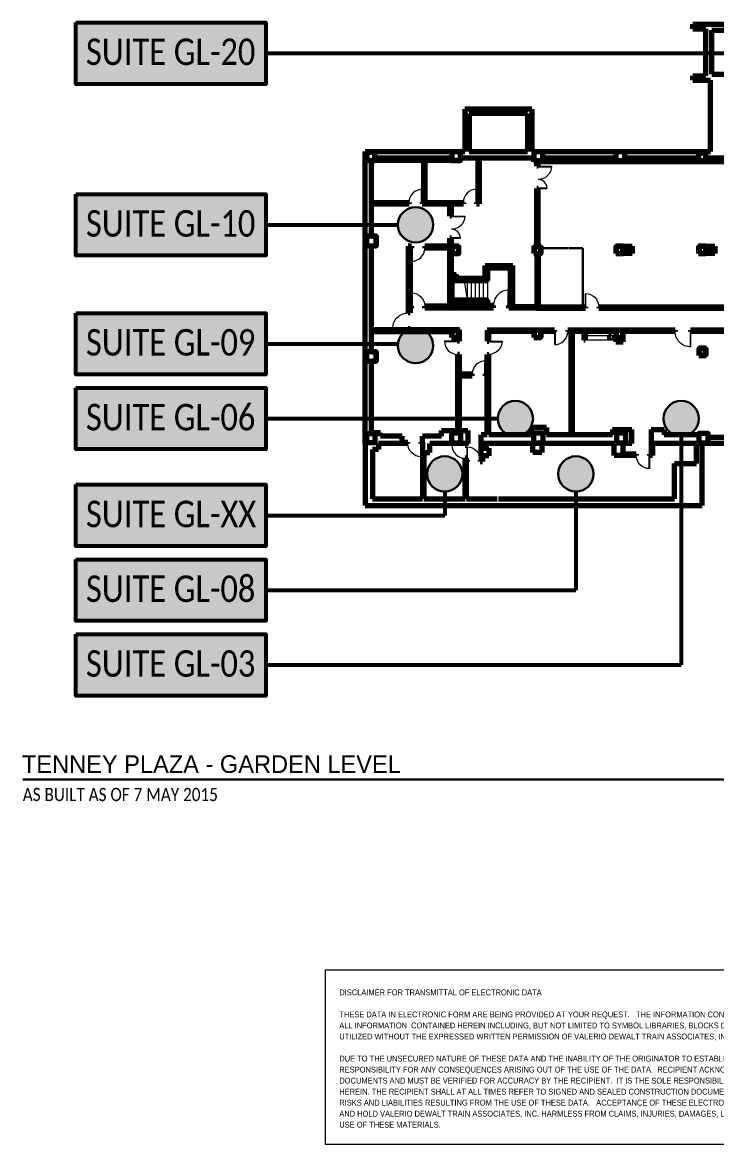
# Model space of a CAD drawing. Header units: inches. Extents: x -3764 to 49, y -1005 to 2265.
# Drawn here: x -3764 to -1878, y -1005 to 2048 of the extents above; entities that cross this region are included whole.
import ezdxf
from ezdxf.enums import TextEntityAlignment as Align

# ---------------------------------------------------------------- set-up
doc = ezdxf.new("R2010")
doc.units = ezdxf.units.IN
doc.header["$MEASUREMENT"] = 0
doc.linetypes.add('DASHEDX2', pattern=[1.5, 1, -0.5])
for name, color, linetype, lineweight in [('A-ANNO-NOTE', 4, 'Continuous', 30), ('A-ANNO-TITLE', 4, 'Continuous', 30), ('A-COLS', 2, 'Continuous', 70), ('A-DOOR', 1, 'Continuous', 13), ('A-FLOR-PFIX', 3, 'Continuous', 13), ('A-FLOR-STRS', 2, 'Continuous', 13), ('A-FLOR-WDWK', 7, 'Continuous', 13), ('A-GLAZ', 2, 'Continuous', 0), ('A-WALL-FULL', 6, 'Continuous', 70), ('A-WALL-PRHT', 3, 'Continuous', 30)]:
    doc.layers.add(name, color=color, linetype=linetype, lineweight=lineweight)
doc.styles.add("96 (1 8    1'-0 )", font='WORKING.shx', dxfattribs={"width": 0.833333, "height": 9})
doc.styles.add('Style-Gill Sans MT', font='GIL_____.TTF')
doc.styles.add('Style-WORKING', font='WORKING.shx')

# ---------------------------------------------------------------- blocks, each defined once
blk = doc.blocks.new('A$C65DC22AF')
at = {"layer": 'A-DOOR', "linetype": 'Continuous', "ltscale": 0.03175}
for p, q in [((-0.047625, 0), (-0.047625, 1.143)), ((0, 0.1905), (0, 1.143)), ((0, 0), (-0.047625, 0)), ((0, 0.1905), (0, 0))]:
    blk.add_line(p, q, dxfattribs=at)
blk.add_arc((0, 0), 1.143, 90, 180, dxfattribs=at)
blk = doc.blocks.new('A$C6B8158C3')
at = {"layer": 'A-DOOR', "linetype": 'Continuous', "ltscale": 0.03175}
for p, q in [((-0.048, 0), (-0.048, 1.333)), ((0, 0.191), (0, 1.333)), ((0, 0), (-0.048, 0)), ((0, 0.191), (0, 0))]:
    blk.add_line(p, q, dxfattribs=at)
blk.add_arc((-0.008, 0.008), 1.326, 89.65595, 180.34405, dxfattribs=at)
blk = doc.blocks.new('A$C77836722')
at = {"layer": 'A-DOOR', "linetype": 'Continuous', "ltscale": 0.03175}
for p, q in [((0, 0.047625), (0.762, 0.047625)), ((0, 0), (0, 0.047625)), ((0.1905, 0), (0, 0)), ((0.1905, 0), (0.762, 0))]:
    blk.add_line(p, q, dxfattribs=at)
at = {"layer": 'A-DOOR'}
blk.add_arc((0, 0), 0.762, 0, 90, dxfattribs=at)
blk = doc.blocks.new('A$C65DC22AF_1')
at = {"color": 0, "linetype": 'ByBlock', "lineweight": -2, "ltscale": 0.03175}
for p, q in [((-0.047625, 0), (-0.047625, 1.143)), ((0, 0.1905), (0, 1.143)), ((0, 0), (-0.047625, 0)), ((0, 0.1905), (0, 0))]:
    blk.add_line(p, q, dxfattribs=at)
blk.add_arc((0, 0), 1.143, 90, 180, dxfattribs=at)

msp = doc.modelspace()

# ---------------------------------------------------------------- hatches: boundary and pattern name
at = {"layer": 'A-ANNO-NOTE', "lineweight": 53}
for points in [[(-3618, 1880.5), (-3618, 2048), (-3101.9, 2048), (-3101.9, 1880.5)], [(-3618, 1413.5), (-3618, 1581), (-3101.9, 1581), (-3101.9, 1413.5)], [(-3618, 1089.9), (-3618, 1257.4), (-3101.9, 1257.4), (-3101.9, 1089.9)], [(-3618, 886.5), (-3618, 1053.9), (-3101.9, 1053.9), (-3101.9, 886.5)], [(-3618, 623), (-3618, 790.5), (-3101.9, 790.5), (-3101.9, 623)], [(-3618, 419.5), (-3618, 587), (-3101.9, 587), (-3101.9, 419.5)], [(-3618, 216), (-3618, 383.5), (-3101.9, 383.5), (-3101.9, 216)]]:
    msp.add_hatch(color=251, dxfattribs=at).paths.add_polyline_path(points)
at = {"layer": 'A-ANNO-NOTE'}
h = msp.add_hatch(color=251, dxfattribs=at)
edge = h.paths.add_edge_path()
edge.add_arc((-2694.1, 1497.3), 48, 0, 360)
h = msp.add_hatch(color=251, dxfattribs=at)
edge = h.paths.add_edge_path()
edge.add_arc((-2694.1, 1168.5), 48, 0, 360)
h = msp.add_hatch(color=251, dxfattribs=at)
edge = h.paths.add_edge_path()
edge.add_arc((-2422.6, 970.2), 48, 0, 360)
h = msp.add_hatch(color=251, dxfattribs=at)
edge = h.paths.add_edge_path()
edge.add_arc((-1971.6, 970.2), 48, 0, 360)
h = msp.add_hatch(color=251, dxfattribs=at)
edge = h.paths.add_edge_path()
edge.add_arc((-2614.8, 819.5), 48, 0, 360)
h = msp.add_hatch(color=251, dxfattribs=at)
edge = h.paths.add_edge_path()
edge.add_arc((-2258, 819.5), 48, 0, 360)

# ---------------------------------------------------------------- linework, layer by layer
at = {"layer": 'A-ANNO-NOTE', "lineweight": 53}
for p, q in [((-3101.9, 1964.3), (-1826.8, 1964.3)), ((-3101.9, 1497.3), (-2742.1, 1497.3)), ((-3101.9, 1173.7), (-2741.9, 1173.7)), ((-3101.9, 970.2), (-2470.6, 970.2)), ((-1971.6, 922.2), (-1971.6, 299.7)), ((-2614.8, 771.5), (-2614.8, 706.7)), ((-2258, 771.5), (-2258, 503.2)), ((-3101.9, 706.7), (-2614.8, 706.7)), ((-3101.9, 503.2), (-2258, 503.2)), ((-3101.9, 299.7), (-1971.6, 299.7))]:
    msp.add_line(p, q, dxfattribs=at)
at = {"layer": 'A-ANNO-NOTE', "lineweight": 53, "flags": 128}
for points in [[(-3618, 2048), (-3101.9, 2048), (-3101.9, 1880.5), (-3618, 1880.5), (-3618, 2048)], [(-3618, 1581), (-3101.9, 1581), (-3101.9, 1413.5), (-3618, 1413.5), (-3618, 1581)], [(-3618, 1257.4), (-3101.9, 1257.4), (-3101.9, 1089.9), (-3618, 1089.9), (-3618, 1257.4)], [(-3618, 1053.9), (-3101.9, 1053.9), (-3101.9, 886.5), (-3618, 886.5), (-3618, 1053.9)], [(-3618, 790.5), (-3101.9, 790.5), (-3101.9, 623), (-3618, 623), (-3618, 790.5)], [(-3618, 587), (-3101.9, 587), (-3101.9, 419.5), (-3618, 419.5), (-3618, 587)], [(-3618, 383.5), (-3101.9, 383.5), (-3101.9, 216), (-3618, 216), (-3618, 383.5)]]:
    msp.add_lwpolyline(points, close=True, dxfattribs=at)
at = {"layer": 'A-ANNO-NOTE'}
for centre in [(-2694.1, 1497.3), (-2694.1, 1168.5), (-2422.6, 970.2), (-1971.6, 970.2), (-2614.8, 819.5), (-2258, 819.5)]:
    msp.add_circle(centre, 48, dxfattribs=at)
at = {"layer": 'A-ANNO-NOTE', "lineweight": 13, "ltscale": 48}
msp.add_3dface([(-2938.9, -529.7), (-917.3, -529.7), (-917.3, -1005.2), (-2938.9, -1005.2)], dxfattribs=at)
at = {"layer": 'A-ANNO-TITLE', "color": 4, "linetype": 'Continuous', "lineweight": 30}
msp.add_line((-3762.4, -11.8), (-417.1, -11.8), dxfattribs=at)
at = {"layer": 'A-COLS', "flags": 128}
for points in [[(-2826.9, 1671.9), (-2804.9, 1671.9), (-2804.9, 1693.9), (-2826.9, 1693.9), (-2826.9, 1671.9)], [(-2595.9, 1672), (-2571.9, 1672), (-2571.9, 1696), (-2595.9, 1696), (-2595.9, 1672)], [(-2372, 1671.8), (-2348, 1671.8), (-2348, 1695.8), (-2372, 1695.8), (-2372, 1671.8)], [(-2149.1, 1672.2), (-2125.1, 1672.2), (-2125.1, 1696.2), (-2149.1, 1696.2), (-2149.1, 1672.2)], [(-1924.2, 1672.4), (-1904.2, 1672.4), (-1904.2, 1692.4), (-1924.2, 1692.4), (-1924.2, 1672.4)], [(-2827.3, 1440.2), (-2801.3, 1440.2), (-2801.3, 1466.2), (-2827.3, 1466.2), (-2827.3, 1440.2)], [(-2594.7, 1419), (-2576.7, 1419), (-2576.7, 1437), (-2594.7, 1437), (-2594.7, 1419)], [(-2371.2, 1418.9), (-2353.2, 1418.9), (-2353.2, 1436.9), (-2371.2, 1436.9), (-2371.2, 1418.9)], [(-2148, 1420.5), (-2130, 1420.5), (-2130, 1438.5), (-2148, 1438.5), (-2148, 1420.5)], [(-1922.9, 1420.4), (-1904.9, 1420.4), (-1904.9, 1438.4), (-1922.9, 1438.4), (-1922.9, 1420.4)], [(-2595.1, 1191.9), (-2577.1, 1191.9), (-2577.1, 1209.9), (-2595.1, 1209.9), (-2595.1, 1191.9)], [(-2371.2, 1191.7), (-2353.2, 1191.7), (-2353.2, 1209.7), (-2371.2, 1209.7), (-2371.2, 1191.7)], [(-2148.4, 1191.9), (-2130.4, 1191.9), (-2130.4, 1209.9), (-2148.4, 1209.9), (-2148.4, 1191.9)], [(-1923, 1142.8), (-1905, 1142.8), (-1905, 1160.8), (-1923, 1160.8), (-1923, 1142.8)], [(-2827.5, 1126.1), (-2801.5, 1126.1), (-2801.5, 1152.1), (-2827.5, 1152.1), (-2827.5, 1126.1)], [(-2827.7, 905), (-2803.7, 905), (-2803.7, 929), (-2827.7, 929), (-2827.7, 905)], [(-2596.6, 904), (-2570.6, 904), (-2570.6, 930), (-2596.6, 930), (-2596.6, 904)], [(-2373.2, 904), (-2347.2, 904), (-2347.2, 930), (-2373.2, 930), (-2373.2, 904)], [(-2147.9, 904), (-2121.9, 904), (-2121.9, 930), (-2147.9, 930), (-2147.9, 904)], [(-1923.7, 903.8), (-1897.7, 903.8), (-1897.7, 929.8), (-1923.7, 929.8), (-1923.7, 903.8)]]:
    msp.add_lwpolyline(points, close=True, dxfattribs=at)
at = {"layer": 'A-COLS'}
for centre in [(-2588.2, 1357.9), (-2588.2, 1279.9)]:
    msp.add_circle(centre, 2.25, dxfattribs=at)
at = {"layer": 'A-FLOR-PFIX'}
for p, q in [((-2172.3, 1194.8), (-2172.3, 1188.8)), ((-2170, 1193.3), (-2171.3, 1188.8)), ((-2170.4, 1194.9), (-2171, 1195.5)), ((-2170.3, 1196.8), (-2165.5, 1196.8)), ((-2169, 1193.7), (-2159.8, 1187.9)), ((-2168.8, 1194.4), (-2164.6, 1195.2)), ((-2168.3, 1197.8), (-2168.3, 1197.3)), ((-2162.3, 1197.8), (-2168.3, 1197.8)), ((-2165.8, 1197.3), (-2168.3, 1197.3)), ((-2163.7, 1193.3), (-2165.5, 1196.8)), ((-2162.3, 1197.3), (-2164.8, 1197.3)), ((-2163, 1193.6), (-2164.8, 1197.2)), ((-2164.6, 1196.8), (-2160.3, 1196.8)), ((-2163.9, 1195.3), (-2160.7, 1195.9)), ((-2162.3, 1197.8), (-2162.3, 1197.3)), ((-2158.3, 1194.8), (-2158.3, 1188.8)), ((-2170.3, 1186.8), (-2160.3, 1186.8))]:
    msp.add_line(p, q, dxfattribs=at)
for centre, radius in [((-2169.8, 1194.2), 0.692), ((-2165.3, 1197.3), 0.5)]:
    msp.add_circle(centre, radius, dxfattribs=at)
for centre, radius, start, end in [((-2170.3, 1194.8), 2, 90, 180), ((-2163.3, 1193.4), 0.427, 178.8242, 55.7916), ((-2163.5, 1193.7), 0.504, 249.1682, 345.4476), ((-2160.3, 1194.8), 2, 0, 90), ((-2170.3, 1188.8), 2, 180, 270), ((-2160.3, 1188.8), 2, 270, 0)]:
    msp.add_arc(centre, radius, start, end, dxfattribs=at)
at = {"layer": 'A-FLOR-STRS', "lineweight": 13}
msp.add_line((-2551.5, 1284.2), (-2562, 1349.5), dxfattribs=at)
at = {"layer": 'A-FLOR-STRS'}
for p, q in [((-2496.5, 1344.4), (-2561.1, 1344.4)), ((-2553.9, 1344.4), (-2553.9, 1345.9)), ((-2542.9, 1344.4), (-2542.9, 1345.9)), ((-2531.9, 1344.4), (-2531.9, 1345.9)), ((-2520.9, 1344.4), (-2520.9, 1345.9)), ((-2509.9, 1344.4), (-2509.9, 1345.9)), ((-2498.9, 1344.4), (-2498.9, 1345.9)), ((-2495, 1354.9), (-2498, 1354.9)), ((-2496.5, 1353.4), (-2498, 1353.4)), ((-2496.5, 1353.4), (-2496.5, 1344.4)), ((-2495, 1354.9), (-2495, 1342.9)), ((-2495, 1342.9), (-2560.8, 1342.9)), ((-2553.9, 1342.9), (-2553.9, 1299.1)), ((-2542.9, 1342.9), (-2542.9, 1294.9)), ((-2531.9, 1342.9), (-2531.9, 1294.9)), ((-2520.9, 1342.9), (-2520.9, 1294.9)), ((-2509.9, 1342.9), (-2509.9, 1294.9)), ((-2498.9, 1342.9), (-2498.9, 1294.9)), ((-2495, 1294.9), (-2553.2, 1294.9)), ((-2496.5, 1293.4), (-2552.9, 1293.4)), ((-2542.9, 1293.4), (-2542.9, 1291.9)), ((-2531.9, 1293.4), (-2531.9, 1291.9)), ((-2520.9, 1293.4), (-2520.9, 1291.9)), ((-2509.9, 1293.4), (-2509.9, 1291.9)), ((-2498.9, 1293.4), (-2498.9, 1291.9)), ((-2496.5, 1284.4), (-2498, 1284.4)), ((-2495, 1282.9), (-2498, 1282.9)), ((-2496.5, 1284.4), (-2496.5, 1293.4)), ((-2495, 1282.9), (-2495, 1294.9))]:
    msp.add_line(p, q, dxfattribs=at)
at = {"layer": 'A-FLOR-WDWK', "linetype": 'DASHEDX2'}
msp.add_line((-2149, 1195.4), (-2232.4, 1195.4), dxfattribs=at)
at = {"layer": 'A-FLOR-WDWK'}
msp.add_line((-2149, 1183.4), (-2232.4, 1183.4), dxfattribs=at)
at = {"layer": 'A-GLAZ'}
for p, q in [((-2270, 1211), (-2270, 1207.4)), ((-2270, 1209.2), (-2256, 1209.2)), ((-2256, 1211), (-2256, 1207.4)), ((-2028, 1211), (-2028, 1207.4)), ((-1992, 1209.2), (-2028, 1209.2)), ((-1992, 1211), (-1992, 1207.4))]:
    msp.add_line(p, q, dxfattribs=at)
msp.add_point((-2270, 1211), dxfattribs=at)
at = {"layer": 'A-WALL-FULL'}
for p, q in [((-1940, 2043), (-1776, 2043)), ((-1940, 2031), (-1940, 2043)), ((-1940, 2031), (-1904, 2031)), ((-1904, 1903), (-1904, 2031)), ((-1888, 2027), (-1776, 2027)), ((-1888, 1907), (-1888, 2027)), ((-1940, 1891), (-1940, 1903)), ((-1940, 1903), (-1904, 1903)), ((-1888, 1907), (-1781, 1907)), ((-1940, 1891), (-1892, 1891)), ((-1892, 1697), (-1892, 1891)), ((-2378, 1812), (-2560, 1812)), ((-2560, 1812), (-2560, 1697)), ((-2378, 1812), (-2378, 1697)), ((-2390, 1800), (-2548, 1800)), ((-2548, 1800), (-2548, 1697)), ((-2390, 1800), (-2390, 1697)), ((-2831, 902), (-2831, 1697)), ((-2831, 1697), (-2560, 1697)), ((-2804.9, 1680), (-2596, 1680)), ((-2804.9, 1675.6), (-2804.9, 1680)), ((-2596, 1672), (-2596, 1680)), ((-2571.9, 1680), (-2372, 1680)), ((-2571.9, 1680), (-2571.9, 1672)), ((-2548, 1697), (-2390, 1697)), ((-2524.2, 1558.2), (-2524.2, 1680)), ((-2520.6, 1554.6), (-2520.6, 1680)), ((-2378, 1697), (-1892, 1697)), ((-2372, 1668.4), (-2372, 1680)), ((-2348, 1680), (-2149, 1680)), ((-2149, 1680), (-2149, 1672)), ((-2125.1, 1680), (-1924, 1680)), ((-1924, 1680), (-1924, 1672)), ((-1904, 1672), (-1904, 1680)), ((-1904, 1680), (-1700, 1680)), ((-2814, 1466.2), (-2814, 1672)), ((-2571.9, 1672), (-2814, 1672)), ((-2596, 1675.6), (-2804.9, 1675.6)), ((-2671.8, 1558.2), (-2671.8, 1672)), ((-2668.2, 1558.2), (-2668.2, 1672)), ((-2596, 1672), (-2576, 1672)), ((-2372, 1672), (-2352, 1672)), ((-2154.3, 1668.4), (-2372, 1668.4)), ((-2363.9, 1656.6), (-2363.9, 1668.6)), ((-2360.3, 1656.6), (-2363.9, 1656.6)), ((-2360.3, 1656.6), (-2360.3, 1668.6)), ((-2352, 1672), (-1680, 1672)), ((-2027.1, 1668.4), (-2154.3, 1668.4)), ((-2149, 1672), (-2129, 1672)), ((-1903.4, 1668.4), (-2027.1, 1668.4)), ((-1924, 1672), (-1904, 1672)), ((-1783.4, 1668.4), (-1903.4, 1668.4)), ((-2363.9, 1439), (-2363.9, 1596.6)), ((-2360.3, 1596.6), (-2363.9, 1596.6)), ((-2360.3, 1439), (-2360.3, 1596.6)), ((-2814, 1558.2), (-2711.8, 1558.2)), ((-2711.8, 1558.2), (-2711.8, 1554.6)), ((-2675.8, 1558.2), (-2675.8, 1554.6)), ((-2675.8, 1558.2), (-2671.8, 1558.2)), ((-2668.2, 1558.2), (-2564.2, 1558.2)), ((-2564.2, 1558.2), (-2564.2, 1554.6)), ((-2528.2, 1558.2), (-2528.2, 1554.6)), ((-2528.2, 1558.2), (-2524.2, 1558.2)), ((-2814, 1554.6), (-2711.8, 1554.6)), ((-2675.8, 1554.6), (-2564.2, 1554.6)), ((-2601.2, 1521.1), (-2601.2, 1554.6)), ((-2596.2, 1521.1), (-2596.2, 1554.6)), ((-2528.2, 1554.6), (-2520.6, 1554.6)), ((-2596.2, 1521.1), (-2601.2, 1521.1)), ((-2814, 1466.2), (-2801.3, 1466.2)), ((-2801.3, 1466.2), (-2801.3, 1439)), ((-2814, 1152), (-2814, 1440.2)), ((-2714.2, 1438.9), (-2714.4, 1257.5)), ((-2705.2, 1438.9), (-2714.2, 1438.9)), ((-2705.2, 1438.9), (-2705.2, 1433.9)), ((-2601.2, 1438.9), (-2669.2, 1438.9)), ((-2669.2, 1438.9), (-2669.2, 1434.1)), ((-2601.2, 1438.9), (-2601.2, 1461.1)), ((-2596.2, 1461.1), (-2601.2, 1461.1)), ((-2596.2, 1438.9), (-2596.2, 1461.1)), ((-2596, 1439), (-2596, 1419)), ((-2576, 1439), (-2596, 1439)), ((-2576, 1419), (-2576, 1439)), ((-2352, 1439), (-2372, 1439)), ((-2372, 1439), (-2372, 1419)), ((-2352, 1419), (-2352, 1439)), ((-2149, 1439), (-2149, 1419)), ((-2129, 1439), (-2149, 1439)), ((-2129, 1419), (-2129, 1439)), ((-2129, 1439), (-2105, 1439)), ((-2129, 1435.4), (-2108.6, 1435.4)), ((-2108.6, 1435.4), (-2108.6, 1422.6)), ((-2105, 1439), (-2105, 1419)), ((-1924, 1439), (-1924, 1419)), ((-1904, 1439), (-1924, 1439)), ((-1904, 1419), (-1904, 1439)), ((-1904, 1439), (-1880, 1439)), ((-1904, 1435.4), (-1883.6, 1435.4)), ((-1883.6, 1435.4), (-1883.6, 1422.6)), ((-1880, 1439), (-1880, 1419)), ((-2709.2, 1433.9), (-2709.2, 1276)), ((-2705.2, 1433.9), (-2709.2, 1433.9)), ((-2601.2, 1433.9), (-2669.2, 1434.1)), ((-2601.2, 1271), (-2601.2, 1433.9)), ((-2596.2, 1362.1), (-2596.2, 1419)), ((-2596, 1419), (-2576, 1419)), ((-2372, 1419), (-2352, 1419)), ((-2363.9, 1419), (-2363.9, 1274.6)), ((-2360.3, 1419), (-2360.3, 1274.8)), ((-2149, 1419), (-2129, 1419)), ((-2108.6, 1422.6), (-2129, 1422.6)), ((-2105, 1419), (-2129, 1419)), ((-1924, 1419), (-1904, 1419)), ((-1883.6, 1422.6), (-1904, 1422.6)), ((-1880, 1419), (-1904, 1419)), ((-2504.5, 1386.4), (-2429.5, 1386.4)), ((-2504.5, 1352.4), (-2504.5, 1386.4)), ((-2498, 1379.9), (-2436, 1379.9)), ((-2498, 1345.9), (-2498, 1379.9)), ((-2436, 1277.5), (-2436, 1379.9)), ((-2429.5, 1271), (-2429.5, 1386.4)), ((-2594.7, 1345.9), (-2498, 1345.9)), ((-2594.7, 1291.9), (-2594.7, 1345.9)), ((-2583.9, 1352.4), (-2504.5, 1352.4)), ((-2498, 1291.9), (-2594.7, 1291.9)), ((-2583.9, 1277.5), (-2583.9, 1291.9)), ((-2503, 1286.9), (-2583.9, 1286.9)), ((-2503, 1277.5), (-2503, 1286.9)), ((-2498, 1277.5), (-2498, 1291.9)), ((-2709.2, 1257.5), (-2714.4, 1257.5)), ((-2705.2, 1276), (-2709.2, 1276)), ((-2705.2, 1271), (-2709.2, 1271)), ((-2709.2, 1271), (-2709.2, 1257.5)), ((-2705.2, 1271), (-2705.2, 1276)), ((-2601.2, 1276), (-2669.2, 1276)), ((-2669.2, 1271), (-2669.2, 1276)), ((-2601.2, 1271), (-2669.2, 1271)), ((-2601.2, 1271), (-2482.3, 1271.1)), ((-2583.9, 1277.5), (-2503, 1277.5)), ((-2482.3, 1277.6), (-2498, 1277.5)), ((-2482.3, 1271.1), (-2482.3, 1277.6)), ((-2436, 1277.5), (-2440, 1277.5)), ((-2440, 1271), (-2440, 1277.5)), ((-2429.5, 1271), (-2440, 1271)), ((-2363.9, 1274.6), (-2429.5, 1274.6)), ((-2366, 1271), (-2429.5, 1271)), ((-2366, 1274.6), (-2363.9, 1274.6)), ((-2366, 1271), (-2232, 1271)), ((-2360.3, 1274.8), (-2239, 1274.6)), ((-2239, 1274.6), (-2232, 1274.6)), ((-2232, 1274.6), (-2232, 1271)), ((-2196, 1274.6), (-2196, 1271)), ((-2196, 1274.6), (-1835.2, 1274.6)), ((-2196, 1271), (-1818.1, 1271)), ((-2714.2, 1211.5), (-2814, 1211.5)), ((-2596, 1206.5), (-2814, 1206.5)), ((-2714.2, 1211.5), (-2714.2, 1215.5)), ((-2714.2, 1215.5), (-2709.2, 1215.5)), ((-2709.2, 1211.5), (-2709.2, 1215.5)), ((-2574.7, 1211.5), (-2709.2, 1211.5)), ((-2596, 1206.5), (-2596, 1191)), ((-2596, 1191), (-2579.7, 1191)), ((-2579.7, 1180.9), (-2579.7, 1191)), ((-2574.7, 1180.9), (-2574.7, 1211.5)), ((-2316, 1211), (-2499.8, 1211)), ((-2499.8, 1211), (-2499.8, 1180.9)), ((-2372, 1207.4), (-2494.8, 1207.4)), ((-2494.8, 1180.9), (-2494.8, 1207.4)), ((-2372, 1211), (-2372, 1191)), ((-2352, 1211), (-2372, 1211)), ((-2372, 1191), (-2352, 1191)), ((-2352, 1191), (-2352, 1211)), ((-2316, 1207.4), (-2352, 1207.4)), ((-2316, 1211), (-2316, 1207.4)), ((-2280, 1211), (-2280, 1207.4)), ((-2280, 1211), (-2270, 1211)), ((-1988, 1211), (-2280, 1211)), ((-2236, 1207.4), (-2280, 1207.4)), ((-2278, 1211), (-2278, 1207.4)), ((-2278, 1209.2), (-2238, 1209.2)), ((-2272, 1207.4), (-2272, 926)), ((-2268.4, 1207.3), (-2268.4, 926)), ((-2238, 1207.4), (-2238, 1211)), ((-2236, 1207.4), (-2236, 1183.4)), ((-2149, 1207.4), (-2232.4, 1207.4)), ((-2232.4, 1207.4), (-2232.4, 1183.4)), ((-2129, 1211), (-2149, 1211)), ((-2149, 1211), (-2149, 1191)), ((-2149, 1191), (-2129, 1191)), ((-2149, 1191), (-2149, 1179)), ((-2145.4, 1191), (-2145.4, 1182.6)), ((-2132.6, 1182.6), (-2132.6, 1191)), ((-2129, 1191), (-2129, 1211)), ((-1988, 1207.4), (-2129, 1207.4)), ((-2129, 1179), (-2129, 1191)), ((-1988, 1211), (-1988, 1207.4)), ((-1946, 1211), (-1946, 1207.4)), ((-1851.6, 1211), (-1946, 1211)), ((-1851.6, 1207.4), (-1946, 1207.4)), ((-2579.7, 1180.9), (-2579.7, 1184.9)), ((-2574.7, 1180.9), (-2579.7, 1180.9)), ((-2499.8, 1180.9), (-2494.8, 1180.9)), ((-2232.4, 1183.4), (-2236, 1183.4)), ((-2149, 1179), (-2129, 1179)), ((-2145.4, 1182.6), (-2132.6, 1182.6)), ((-1923.9, 1161.8), (-1923.9, 1141.8)), ((-1903.9, 1161.8), (-1923.9, 1161.8)), ((-1903.9, 1141.8), (-1903.9, 1161.8)), ((-2814, 1152), (-2801.5, 1152.1)), ((-2806, 1152), (-2814, 1152)), ((-2801.5, 1152.1), (-2801.5, 1147)), ((-2801.5, 1147), (-2801.5, 1126.1)), ((-2574.7, 1144.9), (-2579.7, 1144.9)), ((-2579.7, 1144.9), (-2579.7, 938)), ((-2574.7, 1091.5), (-2574.7, 1144.9)), ((-2499.8, 1048.7), (-2499.8, 1144.9)), ((-2499.8, 1144.9), (-2494.8, 1144.9)), ((-2494.8, 926), (-2494.8, 1144.9)), ((-1923.9, 1141.8), (-1903.9, 1141.8)), ((-2814, 931), (-2814, 1126.1)), ((-2801.5, 1126.1), (-2814, 1126.1)), ((-2574.7, 1091.5), (-2539.8, 1091.5)), ((-2574.7, 938), (-2574.7, 1086.5)), ((-2574.7, 1086.5), (-2539.8, 1086.5)), ((-2539.8, 1086.5), (-2539.8, 1091.5)), ((-2503.8, 1086.5), (-2503.8, 1091.5)), ((-2503.8, 1091.5), (-2499.8, 1091.5)), ((-2503.8, 1086.5), (-2499.8, 1086.5)), ((-2499.8, 926), (-2499.8, 1048.7)), ((-2790, 931), (-2814, 931)), ((-2790, 922), (-2790, 931)), ((-2731, 922), (-2790, 922)), ((-2731, 905.6), (-2731, 922)), ((-2624, 922), (-2675, 922)), ((-2675, 905.6), (-2675, 922)), ((-2624, 922), (-2624, 938)), ((-2624, 938), (-2579.7, 938)), ((-2574.7, 938), (-2552, 938)), ((-2552, 938), (-2552, 902)), ((-2516, 869), (-2516, 926)), ((-2499.8, 926), (-2516, 926)), ((-2377.6, 926), (-2494.8, 926)), ((-2338, 946), (-2377.6, 946)), ((-2377.6, 926), (-2377.6, 946)), ((-2338, 946), (-2338, 926)), ((-2158, 926), (-2338, 926)), ((-2158, 940), (-2158, 926)), ((-2158, 940), (-2106, 940)), ((-2106, 902), (-2106, 940)), ((-2053.6, 940), (-2053.6, 873.6)), ((-2053.6, 940), (-2017.6, 940)), ((-2017.6, 940), (-2017.6, 926)), ((-1924, 926), (-2017.6, 926)), ((-1700.2, 919), (-1897.7, 919)), ((-2831, 902), (-2831, 734)), ((-2811, 886), (-2811, 752)), ((-2795, 886), (-2811, 886)), ((-2795, 902), (-2795, 886)), ((-2715, 902), (-2795, 902)), ((-2731, 905.6), (-2715, 905.6)), ((-2715, 902), (-2715, 905.6)), ((-2679, 902), (-2679, 905.6)), ((-2679, 905.6), (-2675, 905.6)), ((-2679, 902), (-2675, 902)), ((-2675, 905.6), (-2675, 752)), ((-2655.4, 878), (-2655.4, 902)), ((-2559.4, 902), (-2655.4, 902)), ((-2559.4, 898), (-2559.4, 902)), ((-2559.4, 898), (-2555.8, 898)), ((-2552, 902), (-2555.8, 902)), ((-2555.8, 898), (-2555.8, 902)), ((-2471.8, 902), (-2512.4, 902)), ((-2512.4, 890), (-2512.4, 902)), ((-2512.4, 890), (-2495, 890)), ((-2495, 890), (-2495, 869)), ((-2154, 902), (-2471.8, 902)), ((-2375, 878), (-2375, 902)), ((-2351, 902), (-2351, 878)), ((-2154, 870), (-2154, 902)), ((-2130, 902), (-2130, 873.6)), ((-2106, 902), (-2130, 902)), ((-2050, 902), (-2050, 870)), ((-1930, 902), (-2050, 902)), ((-1930, 848), (-1930, 902)), ((-1914, 734), (-1914, 902)), ((-1250, 902), (-1914, 902)), ((-2671.4, 878), (-2671.4, 752)), ((-2671.4, 878), (-2655.4, 878)), ((-2559.4, 752), (-2559.4, 862)), ((-2555.8, 862), (-2559.4, 862)), ((-2555.8, 857), (-2555.8, 862)), ((-2555.8, 857), (-2554, 857)), ((-2554, 857), (-2554, 853)), ((-2518, 857), (-2518, 853)), ((-2518, 857), (-2516, 857)), ((-2516, 869), (-2516, 857)), ((-2495, 869), (-2512.4, 869)), ((-2512.4, 869), (-2512.4, 853)), ((-2351, 878), (-2375, 878)), ((-2093.6, 870), (-2154, 870)), ((-2093.6, 873.6), (-2130, 873.6)), ((-2093.6, 873.6), (-2093.6, 870)), ((-2053.6, 873.6), (-2057.6, 873.6)), ((-2057.6, 873.6), (-2057.6, 870)), ((-2050, 870), (-2057.6, 870)), ((-2555.8, 752), (-2555.8, 853)), ((-2555.8, 853), (-2554, 853)), ((-2518, 853), (-2512.4, 853)), ((-1990, 752), (-1990, 848)), ((-1990, 848), (-1930, 848)), ((-2831, 734), (-1914, 734)), ((-2811, 752), (-2675, 752)), ((-2671.4, 752), (-2559.4, 752)), ((-2555.8, 752), (-2471.8, 752)), ((-2468.1, 752), (-1990, 752))]:
    msp.add_line(p, q, dxfattribs=at)
at = {"layer": 'A-WALL-FULL', "flags": 128}
for points in [[(-2601.2, 1362.1), (-2583.9, 1362.1)], [(-2583.9, 1362.1), (-2583.9, 1352.4)]]:
    msp.add_lwpolyline(points, dxfattribs=at)
at = {"layer": 'A-WALL-FULL'}
msp.add_point((-2583.9, 1277.5), dxfattribs=at)
at = {"layer": 'A-WALL-PRHT'}
for p, q in [((-2328.5, 1434.2), (-2352, 1434.2)), ((-2351.9, 1433.6), (-2350.5, 1435)), ((-2351.9, 1435), (-2350.5, 1433.6)), ((-2328.7, 1433.5), (-2327.3, 1435)), ((-2328.7, 1435), (-2327.3, 1433.5)), ((-2304, 1434.2), (-2327.5, 1434.2)), ((-2304.2, 1433.5), (-2302.8, 1435)), ((-2304.2, 1435), (-2302.8, 1433.5)), ((-2279.5, 1434.2), (-2303, 1434.2)), ((-2255, 1434.2), (-2278.5, 1434.2)), ((-2255.2, 1433.5), (-2253.8, 1435)), ((-2255.2, 1435), (-2253.8, 1433.5)), ((-2239, 1434.2), (-2254, 1434.2)), ((-2239.6, 1410.8), (-2238.2, 1412.2)), ((-2239.6, 1412.2), (-2238.2, 1410.8)), ((-2238.9, 1433.5), (-2238.9, 1412)), ((-2238.9, 1411), (-2238.9, 1389.5)), ((-2238.2, 1388.3), (-2239.6, 1389.7)), ((-2238.9, 1388.5), (-2238.9, 1365)), ((-2239.6, 1363.8), (-2238.2, 1365.2)), ((-2238.2, 1363.8), (-2239.6, 1365.2)), ((-2238.9, 1364), (-2238.9, 1340.5)), ((-2238.2, 1339.3), (-2239.6, 1340.7)), ((-2239.6, 1339.3), (-2238.2, 1340.7)), ((-2238.2, 1314.8), (-2239.6, 1316.2)), ((-2239.6, 1314.8), (-2238.2, 1316.2)), ((-2238.9, 1339.5), (-2238.9, 1316)), ((-2238.9, 1291.5), (-2238.9, 1315)), ((-2238.2, 1290.1), (-2239.6, 1291.5)), ((-2239.6, 1290.1), (-2238.2, 1291.5)), ((-2238.9, 1274.6), (-2238.9, 1290.3))]:
    msp.add_line(p, q, dxfattribs=at)

# ---------------------------------------------------------------- block references
at = {"layer": 'A-DOOR', "extrusion": (0, 0, -1), "xscale": 31.49606299212599, "yscale": 31.49606299212599, "zscale": 31.49606299212599}
for p, rotation in [((2360.3, 1656.6), 90.00000000001437), ((2596.2, 1521.1), 90.00000000001437), ((2679, 902), 180), ((2057.6, 870), 180)]:
    msp.add_blockref('A$C65DC22AF', p, dxfattribs=dict(at, rotation=rotation))
at = {"layer": 'A-DOOR', "xscale": 31.49606299212599, "yscale": 31.49606299212599, "zscale": 31.49606299212599}
for name, p in [('A$C77836722', (-2360.3, 1596.6)), ('A$C65DC22AF', (-2676.2, 1557.9)), ('A$C65DC22AF', (-2528.2, 1558.2)), ('A$C77836722', (-2596.2, 1461.1)), ('A$C65DC22AF', (-2503.8, 1091.5))]:
    msp.add_blockref(name, p, dxfattribs=at)
at = {"layer": 'A-DOOR', "xscale": 31.49606299212599, "zscale": 31.49606299212599}
for name, p, yscale, rotation in [('A$C65DC22AF', (-2705.2, 1434.1), 31.49606299212599, 180), ('A$C65DC22AF', (-2316, 1207.4), 31.49606299212599, 180), ('A$C65DC22AF', (-2579.7, 1180.9), 31.49606299212599, 90), ('A$C65DC22AF_1', (-2494.8, 1180.9), -31.49606299212599, 90.00000000000001), ('A$C65DC22AF', (-2559.4, 898), 31.49606299212599, 90), ('A$C65DC22AF_1', (-2554, 857), -31.49606299212599, 180)]:
    msp.add_blockref(name, p, dxfattribs=dict(at, yscale=yscale, rotation=rotation))
at = {"layer": 'A-DOOR', "extrusion": (0, 0, -1), "xscale": 31.49606299212599, "yscale": 31.49606299212599, "zscale": 31.49606299212599}
for p in [(2705.2, 1276), (2232, 1274.6)]:
    msp.add_blockref('A$C65DC22AF', p, dxfattribs=at)
at = {"layer": 'A-WALL-FULL', "xscale": 31.49606299212599, "yscale": 31.49606299212599, "zscale": 31.49606299212599}
msp.add_blockref('A$C6B8158C3', (-2440.3, 1277.5), dxfattribs=at)
at = {"layer": 'A-WALL-FULL', "extrusion": (0, 0, -1), "xscale": 31.49606299212599, "yscale": 31.49606299212599, "zscale": 31.49606299212599}
for p, rotation in [((2714.2, 1215.5), 270), ((1946, 1207.4), 180)]:
    msp.add_blockref('A$C6B8158C3', p, dxfattribs=dict(at, rotation=rotation))

# ---------------------------------------------------------------- texts
at = {"layer": 'A-ANNO-NOTE', "attachment_point": 1, "style": "96 (1 8    1'-0 )"}
for s, insert, char_height in [('\\fCalibri|b0|i0|c00|p39;\\H1x;\\W0.833333;SUITE GL-20', (-3590.8, 2004.2), 72), ('\\fCalibri|b0|i0|c00|p39;\\H1x;\\W0.833333;SUITE GL-10', (-3590.8, 1537.2), 72), ('\\fCalibri|b0|i0|c00|p39;\\H1x;\\W0.833333;SUITE GL-09', (-3590.8, 1213.6), 72), ('\\fCalibri|b0|i0|c00|p39;\\H1x;\\W0.833333;SUITE GL-06', (-3590.8, 1010.1), 72), ('\\fCalibri|b0|i0|c00|p39;\\H1x;\\W0.833333;SUITE GL-XX', (-3590.8, 746.6), 72), ('\\fCalibri|b0|i0|c00|p39;\\H1x;\\W0.833333;SUITE GL-08', (-3590.8, 543.2), 72), ('\\fCalibri|b0|i0|c00|p39;\\H1x;\\W0.833333;SUITE GL-03', (-3590.8, 339.7), 72), ('\\fCalibri|b0|i0|c00|p39;\\H1x;\\W0.833333;AS BUILT AS OF 7 MAY 2015', (-3762.8, -34.7), 36)]:
    msp.add_mtext(s, dxfattribs=dict(at, insert=insert, char_height=char_height))
at = {"layer": 'A-ANNO-NOTE', "lineweight": 30, "insert": (-2901.6, -786.3), "char_height": 16, "width": 1940.59, "attachment_point": 4, "line_spacing_factor": 1.125, "style": 'Style-WORKING'}
msp.add_mtext("\\H1x;\\W0.875;DISCLAIMER FOR TRANSMITTAL OF ELECTRONIC DATA    \\P\\PTHESE DATA IN ELECTRONIC FORM ARE BEING PROVIDED AT YOUR REQUEST.   THE INFORMATION CONTAINED HEREIN IS PROPRIETARY IN NATURE AND MAY ONLY BE UTILIZED FOR THE CURRENT PROJECT.  ALL INFORMATION  CONTAINED HEREIN INCLUDING, BUT NOT LIMITED TO SYMBOL LIBRARIES, BLOCKS DETAILS, ETC., ARE SUBJECT TO COPYRIGHT AND MAY NOT BE REPRODUCED, SOLD, DISTRIBUTED, OR UTILIZED WITHOUT THE EXPRESSED WRITTEN PERMISSION OF VALERIO DEWALT TRAIN ASSOCIATES, INC.\\P\\PDUE TO THE UNSECURED NATURE OF THESE DATA AND THE INABILITY OF THE ORIGINATOR TO ESTABLISH CONTROLS OVER THE USE THEREOF, VALERIO DEWALT TRAIN ASSOCIATES, INC. ASSUMES NO RESPONSIBILITY FOR ANY CONSEQUENCES ARISING OUT OF THE USE OF THE DATA.  RECIPIENT ACKNOWLEDGES THAT THESE DATA ARE PROVIDED FOR RECIPIENT'S CONVENIENCE, ARE NOT CONTRACT DOCUMENTS AND MUST BE VERIFIED FOR ACCURACY BY THE RECIPIENT.  IT IS THE SOLE RESPONSIBILITY OF THE RECIPIENT TO CHECK THE VALIDITY AND ACCURACY OF ALL INFORMATION CONTAINED HEREIN. THE RECIPIENT SHALL AT ALL TIMES REFER TO SIGNED AND SEALED CONSTRUCTION DOCUMENTS FOR THE PROJECT DURING ALL PHASES OF THE PROJECT.  THE RECIPIENT SHALL ASSUME ALL RISKS AND LIABILITIES RESULTING FROM THE USE OF THESE DATA.   ACCEPTANCE OF THESE ELECTRONIC DATA CONSTITUTES AGREEMENT ON THE PART OF THE RECEIVING PARTY TO DEFEND, INDEMNIFY, AND HOLD VALERIO DEWALT TRAIN ASSOCIATES, INC. HARMLESS FROM CLAIMS, INJURIES, DAMAGES, LOSSES, EXPENSES AND ATTORNEY'S FEES ARISING DIRECTLY OR INDIRECTLY FROM THE RECIPIENT'S USE OF THESE MATERIALS.\\P\\P", dxfattribs=at)
at = {"layer": 'A-ANNO-TITLE', "color": 4, "linetype": 'Continuous', "lineweight": 30, "style": 'Style-Gill Sans MT'}
msp.add_text('TENNEY PLAZA - GARDEN LEVEL', height=48, dxfattribs=at).set_placement((-3765.1, 30), align=Align.MIDDLE_LEFT)

doc.saveas('drawing.dxf')
